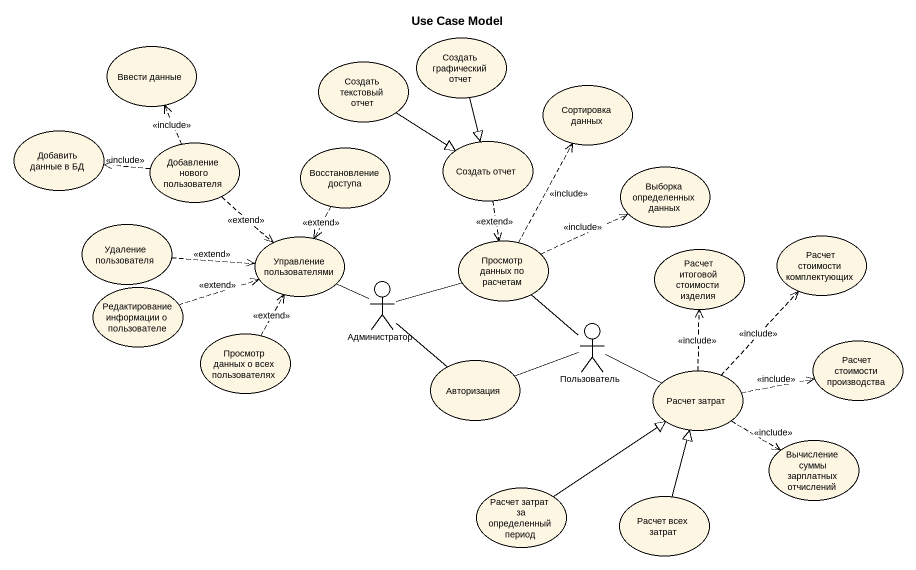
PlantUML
@startuml
title Use Case Model
usecase "Ввести данные" as Ввести_данные
usecase "Создать текстовый отчет" as Создать_текстовый_отчет
usecase "Создать графический отчет" as Создать_графический_отчет
usecase "Сортировка данных" as Сортировка_данных
usecase "Добавить данные в БД" as Добавить_данные_в_БД
usecase "Добавление нового пользователя" as Добавление_нового
usecase "Восстановление доступа" as Восстановление_доступа
usecase "Создать отчет" as Создать_отчет
usecase "Выборка определенных данных" as Выборка_определенных_данных
usecase "Удаление пользователя" as Удаление_пользователя
usecase "Управление пользователями" as Управление_пользователями
usecase "Просмотр данных по расчетам" as Просмотр_данных_по_расчетам
usecase "Расчет итоговой стоимости изделия" as Расчет_итоговой_стоимости
usecase "Расчет стоимости комплектующих" as Расчет_стоимости
usecase "Редактирование информации о пользователе" as Редактирование_информации_о
actor Администратор
usecase "Просмотр данных о всех пользователях" as Просмотр_данных_о_всех
actor Пользователь
usecase "Расчет стоимости производства" as Расчет_стоимости_2
usecase Авторизация
usecase "Расчет затрат" as Расчет_затрат
usecase "Вычисление суммы зарплатных отчислений" as Вычисление_суммы_зарплатных
usecase "Расчет затрат за определенный период" as Расчет_затрат_за
usecase "Расчет всех затрат" as Расчет_всех_затрат
Создать_текстовый_отчет --|> Создать_отчет
Создать_графический_отчет --|> Создать_отчет
Добавление_нового .up.> Ввести_данные : <<include>>
Добавление_нового .left.> Добавить_данные_в_БД : <<include>>
Добавление_нового ..> Управление_пользователями : <<extend>>
Восстановление_доступа ..> Управление_пользователями : <<extend>>
Создать_отчет ..> Просмотр_данных_по_расчетам : <<extend>>
Удаление_пользователя .right.> Управление_пользователями : <<extend>>
Управление_пользователями -- Администратор
Просмотр_данных_по_расчетам .up.> Сортировка_данных : <<include>>
Просмотр_данных_по_расчетам .right.> Выборка_определенных_данных : <<include>>
Редактирование_информации_о .right.> Управление_пользователями : <<extend>>
Администратор -right- Просмотр_данных_по_расчетам
Администратор -- Авторизация
Просмотр_данных_о_всех .up.> Управление_пользователями : <<extend>>
Пользователь -up- Просмотр_данных_по_расчетам
Пользователь -right- Расчет_затрат
Авторизация -right- Пользователь
Расчет_затрат .up.> Расчет_итоговой_стоимости : <<include>>
Расчет_затрат .up.> Расчет_стоимости : <<include>>
Расчет_затрат .right.> Расчет_стоимости_2 : <<include>>
Расчет_затрат ..> Вычисление_суммы_зарплатных : <<include>>
Расчет_затрат_за -up-|> Расчет_затрат
Расчет_всех_затрат -up-|> Расчет_затрат
@enduml
